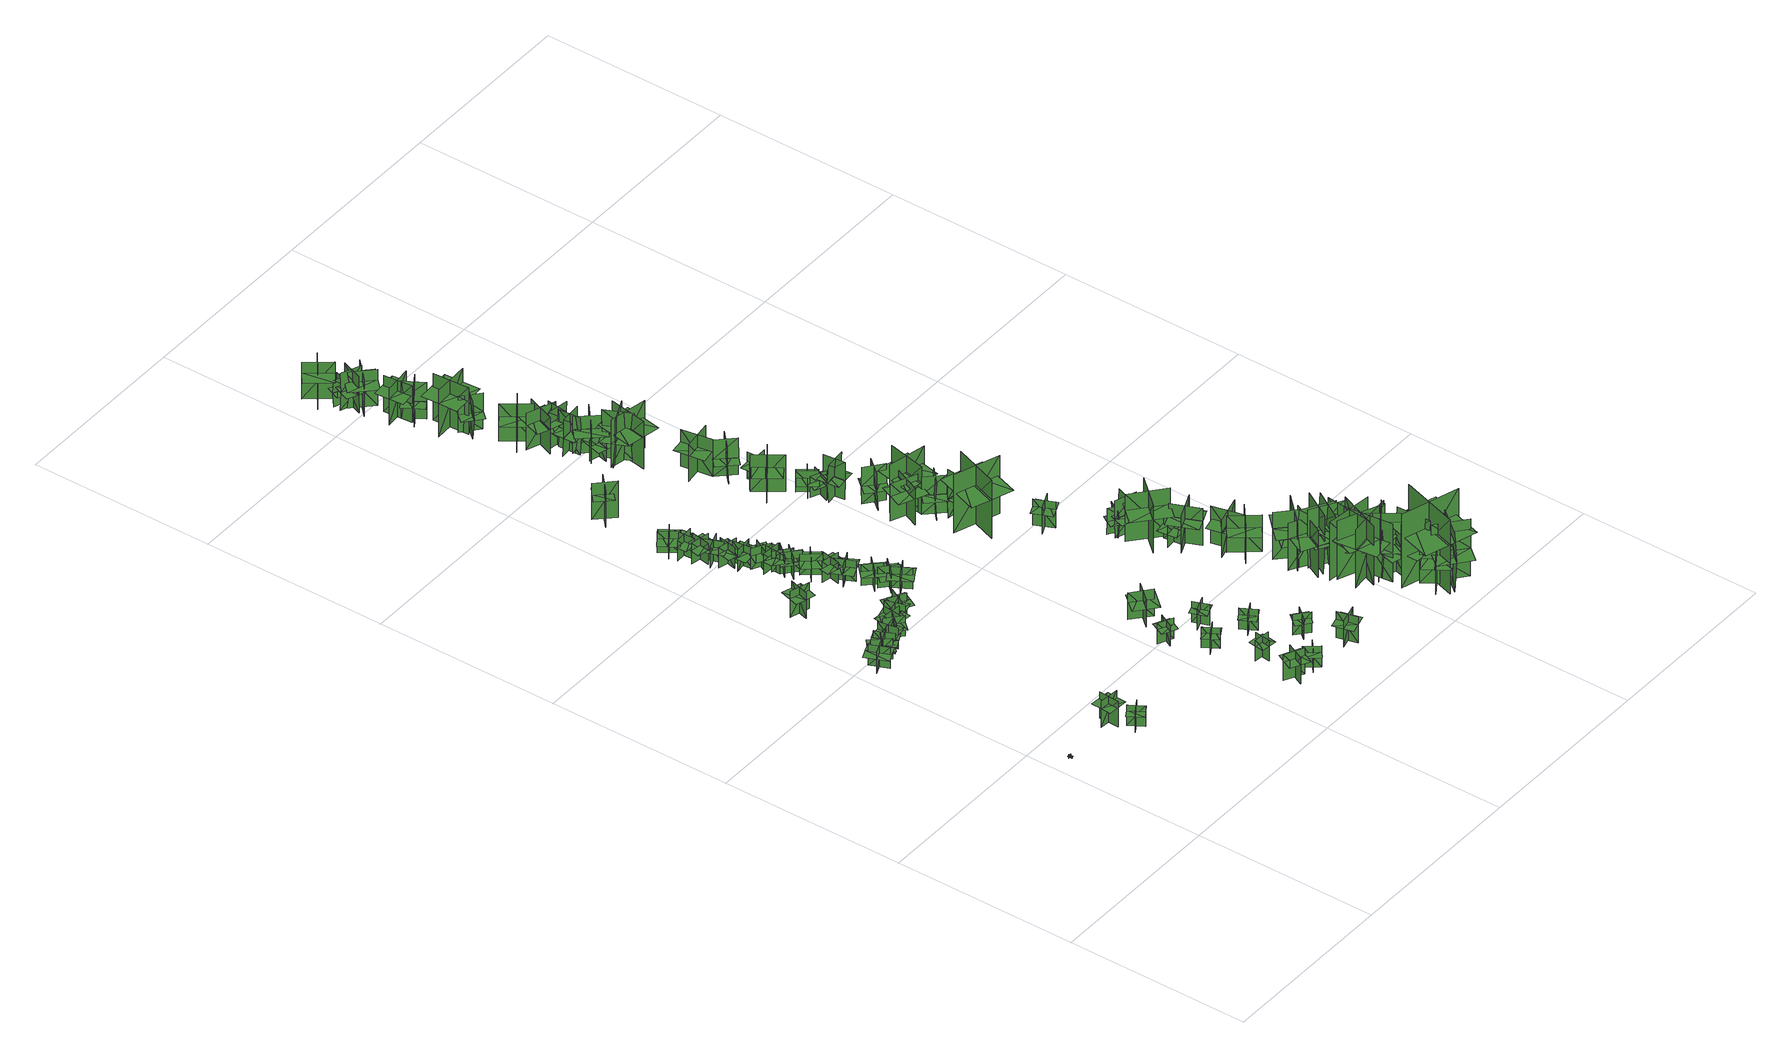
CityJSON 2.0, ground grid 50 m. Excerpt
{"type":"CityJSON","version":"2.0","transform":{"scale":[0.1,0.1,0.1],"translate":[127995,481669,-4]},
"CityObjects":{
"tree1":{"type":"SolitaryVegetationObject","geometry":[{"type":"MultiSurface","lod":"1","boundaries":[[[0,1,2]],[[0,2,3]],[[4,5,6]],[[4,6,7]],[[8,9,10]],[[8,10,11]],[[8,11,12]],[[8,12,13]]]}]},
"tree2":{"type":"SolitaryVegetationObject","geometry":[{"type":"MultiSurface","lod":"1","boundaries":[[[14,15,16]],[[14,16,17]],[[18,19,20]],[[18,20,21]],[[22,23,24]],[[22,24,25]],[[22,25,26]],[[22,26,27]]]}]},
"tree3":{"type":"SolitaryVegetationObject","geometry":[{"type":"MultiSurface","lod":"1","boundaries":[[[28,29,30]],[[28,30,31]],[[32,33,34]],[[32,34,35]],[[36,37,38]],[[36,38,39]],[[36,39,40]],[[36,40,41]]]}]},
"tree4":{"type":"SolitaryVegetationObject","geometry":[{"type":"MultiSurface","lod":"1","boundaries":[[[42,43,44]],[[42,44,45]],[[46,47,48]],[[46,48,49]],[[50,51,52]],[[50,52,53]],[[50,53,54]],[[50,54,55]]]}]},
"tree5":{"type":"SolitaryVegetationObject","geometry":[{"type":"MultiSurface","lod":"1","boundaries":[[[56,57,58]],[[56,58,59]],[[60,61,62]],[[60,62,63]],[[64,65,66]],[[64,66,67]],[[64,67,68]],[[64,68,69]]]}]},
"tree6":{"type":"SolitaryVegetationObject","geometry":[{"type":"MultiSurface","lod":"1","boundaries":[[[70,71,72]],[[70,72,73]],[[74,75,76]],[[74,76,77]],[[78,79,80]],[[78,80,81]],[[78,81,82]],[[78,82,83]]]}]},
"tree7":{"type":"SolitaryVegetationObject","geometry":[{"type":"MultiSurface","lod":"1","boundaries":[[[84,85,86]],[[84,86,87]],[[88,89,90]],[[88,90,91]],[[92,93,94]],[[92,94,95]],[[92,95,96]],[[92,96,97]]]}]},
"tree8":{"type":"SolitaryVegetationObject","geometry":[{"type":"MultiSurface","lod":"1","boundaries":[[[98,99,100]],[[98,100,101]],[[102,103,104]],[[102,104,105]],[[106,107,108]],[[106,108,109]],[[106,109,110]],[[106,110,111]]]}]},
"tree9":{"type":"SolitaryVegetationObject","geometry":[{"type":"MultiSurface","lod":"1","boundaries":[[[112,113,114]],[[112,114,115]],[[116,117,118]],[[116,118,119]],[[120,121,122]],[[120,122,123]],[[120,123,124]],[[120,124,125]]]}]},
"tree10":{"type":"SolitaryVegetationObject","geometry":[{"type":"MultiSurface","lod":"1","boundaries":[[[126,127,128]],[[126,128,129]],[[130,131,132]],[[130,132,133]],[[134,135,136]],[[134,136,137]],[[134,137,138]],[[134,138,139]]]}]},
"tree11":{"type":"SolitaryVegetationObject","geometry":[{"type":"MultiSurface","lod":"1","boundaries":[[[140,141,142]],[[140,142,143]],[[144,145,146]],[[144,146,147]],[[148,149,150]],[[148,150,151]],[[148,151,152]],[[148,152,153]]]}]},
"tree12":{"type":"SolitaryVegetationObject","geometry":[{"type":"MultiSurface","lod":"1","boundaries":[[[154,155,156]],[[154,156,157]],[[158,159,160]],[[158,160,161]],[[162,163,164]],[[162,164,165]],[[162,165,166]],[[162,166,167]]]}]},
"tree13":{"type":"SolitaryVegetationObject","geometry":[{"type":"MultiSurface","lod":"1","boundaries":[[[168,169,170]],[[168,170,171]],[[172,173,174]],[[172,174,175]],[[176,177,178]],[[176,178,179]],[[176,179,180]],[[176,180,181]]]}]},
"tree14":{"type":"SolitaryVegetationObject","geometry":[{"type":"MultiSurface","lod":"1","boundaries":[[[182,183,184]],[[182,184,185]],[[186,187,188]],[[186,188,189]],[[190,191,192]],[[190,192,193]],[[190,193,194]],[[190,194,195]]]}]},
"tree15":{"type":"SolitaryVegetationObject","geometry":[{"type":"MultiSurface","lod":"1","boundaries":[[[196,197,198]],[[196,198,199]],[[200,201,202]],[[200,202,203]],[[204,205,206]],[[204,206,207]],[[204,207,208]],[[204,208,209]]]}]},
"tree16":{"type":"SolitaryVegetationObject","geometry":[{"type":"MultiSurface","lod":"1","boundaries":[[[210,211,212]],[[210,212,213]],[[214,215,216]],[[214,216,217]],[[218,219,220]],[[218,220,221]],[[218,221,222]],[[218,222,223]]]}]},
"tree17":{"type":"SolitaryVegetationObject","geometry":[{"type":"MultiSurface","lod":"1","boundaries":[[[224,225,226]],[[224,226,227]],[[228,229,230]],[[228,230,231]],[[232,233,234]],[[232,234,235]],[[232,235,236]],[[232,236,237]]]}]},
"tree18":{"type":"SolitaryVegetationObject","geometry":[{"type":"MultiSurface","lod":"1","boundaries":[[[238,239,240]],[[238,240,241]],[[242,243,244]],[[242,244,245]],[[246,247,248]],[[246,248,249]],[[246,249,250]],[[246,250,251]]]}]},
"tree19":{"type":"SolitaryVegetationObject","geometry":[{"type":"MultiSurface","lod":"1","boundaries":[[[252,253,254]],[[252,254,255]],[[256,257,258]],[[256,258,259]],[[260,261,262]],[[260,262,263]],[[260,263,264]],[[260,264,265]]]}]},
"tree20":{"type":"SolitaryVegetationObject","geometry":[{"type":"MultiSurface","lod":"1","boundaries":[[[266,267,268]],[[266,268,269]],[[270,271,272]],[[270,272,273]],[[274,275,276]],[[274,276,277]],[[274,277,278]],[[274,278,279]]]}]},
"tree21":{"type":"SolitaryVegetationObject","geometry":[{"type":"MultiSurface","lod":"1","boundaries":[[[280,281,282]],[[280,282,283]],[[284,285,286]],[[284,286,287]],[[288,289,290]],[[288,290,291]],[[288,291,292]],[[288,292,293]]]}]},
"tree22":{"type":"SolitaryVegetationObject","geometry":[{"type":"MultiSurface","lod":"1","boundaries":[[[294,295,296]],[[294,296,297]],[[298,299,268]],[[298,268,269]],[[300,301,302]],[[300,302,303]],[[300,303,304]],[[300,304,305]]]}]},
"tree23":{"type":"SolitaryVegetationObject","geometry":[{"type":"MultiSurface","lod":"1","boundaries":[[[306,307,308]],[[306,308,309]],[[310,311,312]],[[310,312,313]],[[314,315,316]],[[314,316,317]],[[314,317,318]],[[314,318,319]]]}]},
"tree24":{"type":"SolitaryVegetationObject","geometry":[{"type":"MultiSurface","lod":"1","boundaries":[[[320,321,322]],[[320,322,323]],[[324,325,326]],[[324,326,327]],[[328,329,330]],[[328,330,331]],[[328,331,332]],[[328,332,333]]]}]},
"tree25":{"type":"SolitaryVegetationObject","geometry":[{"type":"MultiSurface","lod":"1","boundaries":[[[334,335,336]],[[334,336,337]],[[338,339,340]],[[338,340,341]],[[342,343,344]],[[342,344,345]],[[342,345,346]],[[342,346,347]]]}]},
"tree26":{"type":"SolitaryVegetationObject","geometry":[{"type":"MultiSurface","lod":"1","boundaries":[[[348,349,350]],[[348,350,351]],[[352,353,354]],[[352,354,355]],[[356,357,358]],[[356,358,359]],[[356,359,360]],[[356,360,361]]]}]},
"tree27":{"type":"SolitaryVegetationObject","geometry":[{"type":"MultiSurface","lod":"1","boundaries":[[[362,363,364]],[[362,364,365]],[[366,367,368]],[[366,368,369]],[[370,371,372]],[[370,372,373]],[[370,373,374]],[[370,374,375]]]}]},
"tree28":{"type":"SolitaryVegetationObject","geometry":[{"type":"MultiSurface","lod":"1","boundaries":[[[376,377,378]],[[376,378,379]],[[380,381,382]],[[380,382,383]],[[384,385,386]],[[384,386,387]],[[384,387,388]],[[384,388,389]]]}]},
"tree29":{"type":"SolitaryVegetationObject","geometry":[{"type":"MultiSurface","lod":"1","boundaries":[[[390,391,392]],[[390,392,393]],[[394,395,396]],[[394,396,397]],[[398,399,400]],[[398,400,401]],[[398,401,402]],[[398,402,403]]]}]},
"tree30":{"type":"SolitaryVegetationObject","geometry":[{"type":"MultiSurface","lod":"1","boundaries":[[[404,405,406]],[[404,406,407]],[[408,409,410]],[[408,410,411]],[[412,413,414]],[[412,414,415]],[[412,415,416]],[[412,416,417]]]}]},
"tree31":{"type":"SolitaryVegetationObject","geometry":[{"type":"MultiSurface","lod":"1","boundaries":[[[418,419,420]],[[418,420,421]],[[422,423,424]],[[422,424,425]],[[426,427,428]],[[426,428,429]],[[426,429,430]],[[426,430,431]]]}]},
"tree32":{"type":"SolitaryVegetationObject","geometry":[{"type":"MultiSurface","lod":"1","boundaries":[[[432,433,434]],[[432,434,435]],[[436,437,438]],[[436,438,439]],[[440,441,442]],[[440,442,443]],[[440,443,444]],[[440,444,445]]]}]},
"tree33":{"type":"SolitaryVegetationObject","geometry":[{"type":"MultiSurface","lod":"1","boundaries":[[[446,447,448]],[[446,448,449]],[[450,451,452]],[[450,452,453]],[[454,455,456]],[[454,456,457]],[[454,457,458]],[[454,458,459]]]}]},
"tree34":{"type":"SolitaryVegetationObject","geometry":[{"type":"MultiSurface","lod":"1","boundaries":[[[460,461,462]],[[460,462,463]],[[464,465,466]],[[464,466,467]],[[468,469,470]],[[468,470,471]],[[468,471,472]],[[468,472,473]]]}]},
"tree35":{"type":"SolitaryVegetationObject","geometry":[{"type":"MultiSurface","lod":"1","boundaries":[[[474,475,476]],[[474,476,477]],[[478,479,480]],[[478,480,481]],[[482,483,484]],[[482,484,485]],[[482,485,486]],[[482,486,487]]]}]},
"tree36":{"type":"SolitaryVegetationObject","geometry":[{"type":"MultiSurface","lod":"1","boundaries":[[[488,489,490]],[[488,490,491]],[[492,493,494]],[[492,494,495]],[[496,497,498]],[[496,498,499]],[[496,499,500]],[[496,500,501]]]}]},
"tree37":{"type":"SolitaryVegetationObject","geometry":[{"type":"MultiSurface","lod":"1","boundaries":[[[502,503,504]],[[502,504,505]],[[506,507,508]],[[506,508,509]],[[510,511,512]],[[510,512,513]],[[510,513,514]],[[510,514,515]]]}]},
"tree38":{"type":"SolitaryVegetationObject","geometry":[{"type":"MultiSurface","lod":"1","boundaries":[[[516,517,518]],[[516,518,519]],[[520,521,522]],[[520,522,523]],[[524,525,526]],[[524,526,527]],[[524,527,528]],[[524,528,529]]]}]},
"tree39":{"type":"SolitaryVegetationObject","geometry":[{"type":"MultiSurface","lod":"1","boundaries":[[[530,531,532]],[[530,532,533]],[[534,535,536]],[[534,536,537]],[[538,539,540]],[[538,540,541]],[[538,541,542]],[[538,542,543]]]}]},
"tree40":{"type":"SolitaryVegetationObject","geometry":[{"type":"MultiSurface","lod":"1","boundaries":[[[544,545,546]],[[544,546,547]],[[548,549,550]],[[548,550,551]],[[552,553,549]],[[552,549,548]],[[554,555,545]],[[554,545,544]],[[544,545,556]],[[544,556,557]],[[544,558,559]],[[544,559,545]]]}]},
"tree41":{"type":"SolitaryVegetationObject","geometry":[{"type":"MultiSurface","lod":"1","boundaries":[[[560,561,562]],[[560,562,563]],[[564,565,566]],[[564,566,567]],[[568,569,570]],[[568,570,571]],[[568,571,572]],[[568,572,573]]]}]},
"tree42":{"type":"SolitaryVegetationObject","geometry":[{"type":"MultiSurface","lod":"1","boundaries":[[[574,575,576]],[[574,576,577]],[[578,579,580]],[[578,580,581]],[[582,583,579]],[[582,579,578]],[[584,585,575]],[[584,575,574]],[[574,575,586]],[[574,586,587]],[[574,588,589]],[[574,589,575]]]}]},
"tree43":{"type":"SolitaryVegetationObject","geometry":[{"type":"MultiSurface","lod":"1","boundaries":[[[590,591,592]],[[590,592,593]],[[594,595,596]],[[594,596,597]],[[598,599,600]],[[598,600,601]],[[598,601,602]],[[598,602,603]]]}]},
"tree44":{"type":"SolitaryVegetationObject","geometry":[{"type":"MultiSurface","lod":"1","boundaries":[[[604,605,606]],[[604,606,607]],[[608,609,610]],[[608,610,611]],[[612,613,609]],[[612,609,608]],[[614,615,605]],[[614,605,604]],[[604,605,616]],[[604,616,617]],[[604,618,619]],[[604,619,605]]]}]},
"tree45":{"type":"SolitaryVegetationObject","geometry":[{"type":"MultiSurface","lod":"1","boundaries":[[[620,621,622]],[[620,622,623]],[[624,625,626]],[[624,626,627]],[[628,629,625]],[[628,625,624]],[[630,631,621]],[[630,621,620]],[[620,621,632]],[[620,632,633]],[[620,634,635]],[[620,635,621]]]}]},
"tree46":{"type":"SolitaryVegetationObject","geometry":[{"type":"MultiSurface","lod":"1","boundaries":[[[636,637,638]],[[636,638,639]],[[640,641,642]],[[640,642,643]],[[644,645,646]],[[644,646,647]],[[644,647,648]],[[644,648,649]]]}]},
"tree47":{"type":"SolitaryVegetationObject","geometry":[{"type":"MultiSurface","lod":"1","boundaries":[[[650,651,652]],[[650,652,653]],[[654,655,656]],[[654,656,657]],[[658,659,660]],[[658,660,661]],[[658,659,662]],[[658,662,663]]]}]},
"tree48":{"type":"SolitaryVegetationObject","geometry":[{"type":"MultiSurface","lod":"1","boundaries":[[[664,665,666]],[[664,666,667]],[[668,669,670]],[[668,670,671]],[[672,673,674]],[[672,674,675]],[[672,675,676]],[[672,676,677]]]}]},
"tree49":{"type":"SolitaryVegetationObject","geometry":[{"type":"MultiSurface","lod":"1","boundaries":[[[678,679,680]],[[678,680,681]],[[682,683,684]],[[682,684,685]],[[686,687,688]],[[686,688,689]],[[686,687,690]],[[686,690,691]]]}]},
"tree50":{"type":"SolitaryVegetationObject","geometry":[{"type":"MultiSurface","lod":"1","boundaries":[[[692,693,694]],[[692,694,695]],[[696,697,698]],[[696,698,699]],[[700,701,702]],[[700,702,703]],[[700,703,704]],[[700,704,705]]]}]},
"tree51":{"type":"SolitaryVegetationObject","geometry":[{"type":"MultiSurface","lod":"1","boundaries":[[[706,707,708]],[[706,708,709]],[[710,711,712]],[[710,712,713]],[[714,715,711]],[[714,711,710]],[[716,717,707]],[[716,707,706]],[[706,707,718]],[[706,718,719]],[[706,720,721]],[[706,721,707]]]}]},
"tree52":{"type":"SolitaryVegetationObject","geometry":[{"type":"MultiSurface","lod":"1","boundaries":[[[722,723,724]],[[722,724,725]],[[726,727,728]],[[726,728,729]],[[730,731,732]],[[730,732,733]],[[730,731,734]],[[730,734,735]]]}]},
"tree53":{"type":"SolitaryVegetationObject","geometry":[{"type":"MultiSurface","lod":"1","boundaries":[[[736,737,738]],[[736,738,739]],[[740,741,742]],[[740,742,743]],[[744,745,746]],[[744,746,747]],[[744,745,748]],[[744,748,749]]]}]},
"tree54":{"type":"SolitaryVegetationObject","geometry":[{"type":"MultiSurface","lod":"1","boundaries":[[[750,751,752]],[[750,752,753]],[[754,755,756]],[[754,756,757]],[[758,759,755]],[[758,755,754]],[[760,761,751]],[[760,751,750]],[[750,751,762]],[[750,762,763]],[[750,764,765]],[[750,765,751]]]}]},
"tree55":{"type":"SolitaryVegetationObject","geometry":[{"type":"MultiSurface","lod":"1","boundaries":[[[766,767,768]],[[766,768,769]],[[770,771,772]],[[770,772,773]],[[774,775,771]],[[774,771,770]],[[776,777,767]],[[776,767,766]],[[766,767,778]],[[766,778,779]],[[766,780,781]],[[766,781,767]]]}]},
"tree56":{"type":"SolitaryVegetationObject","geometry":[{"type":"MultiSurface","lod":"1","boundaries":[[[782,783,784]],[[782,784,785]],[[786,787,788]],[[786,788,789]],[[790,791,792]],[[790,792,793]],[[790,791,794]],[[790,794,795]]]}]},
"tree57":{"type":"SolitaryVegetationObject","geometry":[{"type":"MultiSurface","lod":"1","boundaries":[[[796,797,798]],[[796,798,799]],[[800,801,802]],[[800,802,803]],[[804,805,806]],[[804,806,807]],[[804,805,808]],[[804,808,809]]]}]},
"tree58":{"type":"SolitaryVegetationObject","geometry":[{"type":"MultiSurface","lod":"1","boundaries":[[[810,811,812]],[[810,812,813]],[[814,815,816]],[[814,816,817]],[[818,819,815]],[[818,815,814]],[[820,821,811]],[[820,811,810]],[[810,811,822]],[[810,822,823]],[[810,824,825]],[[810,825,811]]]}]},
"tree59":{"type":"SolitaryVegetationObject","geometry":[{"type":"MultiSurface","lod":"1","boundaries":[[[826,827,828]],[[826,828,829]],[[830,831,832]],[[830,832,833]],[[834,835,836]],[[834,836,837]],[[834,835,838]],[[834,838,839]]]}]},
"tree60":{"type":"SolitaryVegetationObject","geometry":[{"type":"MultiSurface","lod":"1","boundaries":[[[840,841,842]],[[840,842,843]],[[844,845,846]],[[844,846,847]],[[848,849,850]],[[848,850,851]],[[848,849,852]],[[848,852,853]]]}]},
"tree61":{"type":"SolitaryVegetationObject","geometry":[{"type":"MultiSurface","lod":"1","boundaries":[[[854,855,856]],[[854,856,857]],[[858,859,860]],[[858,860,861]],[[862,863,864]],[[862,864,865]],[[862,865,866]],[[862,866,867]]]}]},
"tree62":{"type":"SolitaryVegetationObject","geometry":[{"type":"MultiSurface","lod":"1","boundaries":[[[868,869,870]],[[868,870,871]],[[872,873,874]],[[872,874,875]],[[876,877,878]],[[876,878,879]],[[876,879,880]],[[876,880,881]]]}]},
"tree63":{"type":"SolitaryVegetationObject","geometry":[{"type":"MultiSurface","lod":"1","boundaries":[[[882,883,884]],[[882,884,885]],[[886,887,888]],[[886,888,889]],[[890,891,887]],[[890,887,886]],[[892,893,883]],[[892,883,882]],[[882,883,894]],[[882,894,895]],[[882,896,897]],[[882,897,883]]]}]},
"tree64":{"type":"SolitaryVegetationObject","geometry":[{"type":"MultiSurface","lod":"1","boundaries":[[[898,899,900]],[[898,900,901]],[[902,903,904]],[[902,904,905]],[[906,907,903]],[[906,903,902]],[[908,909,899]],[[908,899,898]],[[898,899,910]],[[898,910,911]],[[898,912,913]],[[898,913,899]]]}]},
"tree65":{"type":"SolitaryVegetationObject","geometry":[{"type":"MultiSurface","lod":"1","boundaries":[[[914,915,916]],[[914,916,917]],[[918,919,920]],[[918,920,921]],[[922,923,924]],[[922,924,925]],[[922,923,926]],[[922,926,927]]]}]},
"tree66":{"type":"SolitaryVegetationObject","geometry":[{"type":"MultiSurface","lod":"1","boundaries":[[[928,929,930]],[[928,930,931]],[[932,933,934]],[[932,934,935]],[[936,937,933]],[[936,933,932]],[[938,939,929]],[[938,929,928]],[[928,929,940]],[[928,940,941]],[[928,942,943]],[[928,943,929]]]}]},
"tree67":{"type":"SolitaryVegetationObject","geometry":[{"type":"MultiSurface","lod":"1","boundaries":[[[944,945,946]],[[944,946,947]],[[948,949,950]],[[948,950,951]],[[952,953,954]],[[952,954,955]],[[952,953,956]],[[952,956,957]]]}]},
"tree68":{"type":"SolitaryVegetationObject","geometry":[{"type":"MultiSurface","lod":"1","boundaries":[[[958,959,960]],[[958,960,961]],[[962,963,964]],[[962,964,965]],[[966,967,963]],[[966,963,962]],[[968,969,959]],[[968,959,958]],[[958,959,970]],[[958,970,971]],[[958,972,973]],[[958,973,959]]]}]},
"tree69":{"type":"SolitaryVegetationObject","geometry":[{"type":"MultiSurface","lod":"1","boundaries":[[[974,975,976]],[[974,976,977]],[[978,979,980]],[[978,980,981]],[[982,983,984]],[[982,984,985]],[[982,985,986]],[[982,986,987]]]}]},
"tree70":{"type":"SolitaryVegetationObject","geometry":[{"type":"MultiSurface","lod":"1","boundaries":[[[988,989,990]],[[988,990,991]],[[992,993,994]],[[992,994,995]],[[996,997,993]],[[996,993,992]],[[998,999,989]],[[998,989,988]],[[988,989,1000]],[[988,1000,1001]],[[988,1002,1003]],[[988,1003,989]]]}]},
"tree71":{"type":"SolitaryVegetationObject","geometry":[{"type":"MultiSurface","lod":"1","boundaries":[[[1004,1005,1006]],[[1004,1006,1007]],[[1008,1009,1010]],[[1008,1010,1011]],[[1012,1013,1014]],[[1012,1014,1015]],[[1012,1013,1016]],[[1012,1016,1017]]]}]},
"tree72":{"type":"SolitaryVegetationObject","geometry":[{"type":"MultiSurface","lod":"1","boundaries":[[[1018,1019,1020]],[[1018,1020,1021]],[[1022,1023,1024]],[[1022,1024,1025]],[[1026,1027,1023]],[[1026,1023,1022]],[[1028,1029,1019]],[[1028,1019,1018]],[[1018,1019,1030]],[[1018,1030,1031]],[[1018,1032,1033]],[[1018,1033,1019]]]}]},
"tree73":{"type":"SolitaryVegetationObject","geometry":[{"type":"MultiSurface","lod":"1","boundaries":[[[1034,1035,1036]],[[1034,1036,1037]],[[1038,1039,1040]],[[1038,1040,1041]],[[1042,1043,1044]],[[1042,1044,1045]],[[1042,1045,1046]],[[1042,1046,1047]]]}]},
"tree74":{"type":"SolitaryVegetationObject","geometry":[{"type":"MultiSurface","lod":"1","boundaries":[[[1048,1049,1050]],[[1048,1050,1051]],[[1052,1053,1054]],[[1052,1054,1055]],[[1056,1057,1058]],[[1056,1058,1059]],[[1056,1057,1060]],[[1056,1060,1061]]]}]},
"tree75":{"type":"SolitaryVegetationObject","geometry":[{"type":"MultiSurface","lod":"1","boundaries":[[[1062,1063,1064]],[[1062,1064,1065]],[[1066,1067,1068]],[[1066,1068,1069]],[[1070,1071,1072]],[[1070,1072,1073]],[[1070,1071,1074]],[[1070,1074,1075]]]}]},
"tree76":{"type":"SolitaryVegetationObject","geometry":[{"type":"MultiSurface","lod":"1","boundaries":[[[1076,1077,1078]],[[1076,1078,1079]],[[1080,1081,1082]],[[1080,1082,1083]],[[1084,1085,1086]],[[1084,1086,1087]],[[1084,1085,1088]],[[1084,1088,1089]]]}]},
"tree77":{"type":"SolitaryVegetationObject","geometry":[{"type":"MultiSurface","lod":"1","boundaries":[[[1090,1091,1092]],[[1090,1092,1093]],[[1094,1095,1096]],[[1094,1096,1097]],[[1098,1099,1100]],[[1098,1100,1101]],[[1098,1099,1102]],[[1098,1102,1103]]]}]},
"tree78":{"type":"SolitaryVegetationObject","geometry":[{"type":"MultiSurface","lod":"1","boundaries":[[[1104,1105,1106]],[[1104,1106,1107]],[[1108,1109,1110]],[[1108,1110,1111]],[[1112,1113,1109]],[[1112,1109,1108]],[[1114,1115,1105]],[[1114,1105,1104]],[[1104,1105,1116]],[[1104,1116,1117]],[[1104,1118,1119]],[[1104,1119,1105]]]}]},
"tree79":{"type":"SolitaryVegetationObject","geometry":[{"type":"MultiSurface","lod":"1","boundaries":[[[1120,1121,1122]],[[1120,1122,1123]],[[1124,1125,1126]],[[1124,1126,1127]],[[1128,1129,1130]],[[1128,1130,1131]],[[1128,1129,1132]],[[1128,1132,1133]]]}]},
"tree80":{"type":"SolitaryVegetationObject","geometry":[{"type":"MultiSurface","lod":"1","boundaries":[[[1134,1135,1136]],[[1134,1136,1137]],[[1138,1139,1140]],[[1138,1140,1141]],[[1142,1143,1144]],[[1142,1144,1145]],[[1142,1143,1146]],[[1142,1146,1147]]]}]},
"tree81":{"type":"SolitaryVegetationObject","geometry":[{"type":"MultiSurface","lod":"1","boundaries":[[[1148,1149,1150]],[[1148,1150,1151]],[[1152,1153,1154]],[[1152,1154,1155]],[[1156,1157,1153]],[[1156,1153,1152]],[[1158,1159,1149]],[[1158,1149,1148]],[[1148,1149,1160]],[[1148,1160,1161]],[[1148,1162,1163]],[[1148,1163,1149]]]}]},
"tree82":{"type":"SolitaryVegetationObject","geometry":[{"type":"MultiSurface","lod":"1","boundaries":[[[1164,1165,1166]],[[1164,1166,1167]],[[1168,1169,1170]],[[1168,1170,1171]],[[1172,1173,1174]],[[1172,1174,1175]],[[1172,1173,1176]],[[1172,1176,1177]]]}]},
"tree83":{"type":"SolitaryVegetationObject","geometry":[{"type":"MultiSurface","lod":"1","boundaries":[[[1178,1179,1180]],[[1178,1180,1181]],[[1182,1183,1184]],[[1182,1184,1185]],[[1186,1187,1183]],[[1186,1183,1182]],[[1188,1189,1179]],[[1188,1179,1178]],[[1178,1179,1190]],[[1178,1190,1191]],[[1178,1192,1193]],[[1178,1193,1179]]]}]},
"tree84":{"type":"SolitaryVegetationObject","geometry":[{"type":"MultiSurface","lod":"1","boundaries":[[[1194,1195,1196]],[[1194,1196,1197]],[[1198,1199,1200]],[[1198,1200,1201]],[[1202,1203,1204]],[[1202,1204,1205]],[[1202,1203,1206]],[[1202,1206,1207]]]}]},
"tree85":{"type":"SolitaryVegetationObject","geometry":[{"type":"MultiSurface","lod":"1","boundaries":[[[1208,1209,1210]],[[1208,1210,1211]],[[1212,1213,1214]],[[1212,1214,1215]],[[1216,1217,1218]],[[1216,1218,1219]],[[1216,1217,1220]],[[1216,1220,1221]]]}]},
"tree86":{"type":"SolitaryVegetationObject","geometry":[{"type":"MultiSurface","lod":"1","boundaries":[[[1222,1223,1224]],[[1222,1224,1225]],[[1226,1227,1228]],[[1226,1228,1229]],[[1230,1231,1227]],[[1230,1227,1226]],[[1232,1233,1223]],[[1232,1223,1222]],[[1222,1223,1234]],[[1222,1234,1235]],[[1222,1236,1237]],[[1222,1237,1223]]]}]},
"tree87":{"type":"SolitaryVegetationObject","geometry":[{"type":"MultiSurface","lod":"1","boundaries":[[[1238,1239,1240]],[[1238,1240,1241]],[[1242,1243,1244]],[[1242,1244,1245]],[[1246,1247,1248]],[[1246,1248,1249]],[[1246,1247,1250]],[[1246,1250,1251]]]}]},
"tree88":{"type":"SolitaryVegetationObject","geometry":[{"type":"MultiSurface","lod":"1","boundaries":[[[1252,1253,1254]],[[1252,1254,1255]],[[1256,1257,1258]],[[1256,1258,1259]],[[1260,1261,1257]],[[1260,1257,1256]],[[1262,1263,1253]],[[1262,1253,1252]],[[1252,1253,1264]],[[1252,1264,1265]],[[1252,1266,1267]],[[1252,1267,1253]]]}]},
"tree89":{"type":"SolitaryVegetationObject","geometry":[{"type":"MultiSurface","lod":"1","boundaries":[[[1268,1269,1270]],[[1268,1270,1271]],[[1272,1273,1274]],[[1272,1274,1275]],[[1276,1277,1273]],[[1276,1273,1272]],[[1278,1279,1269]],[[1278,1269,1268]],[[1268,1269,1280]],[[1268,1280,1281]],[[1268,1282,1283]],[[1268,1283,1269]]]}]},
"tree90":{"type":"SolitaryVegetationObject","geometry":[{"type":"MultiSurface","lod":"1","boundaries":[[[1284,1285,1286]],[[1284,1286,1287]],[[1288,1289,1290]],[[1288,1290,1291]],[[1292,1293,1289]],[[1292,1289,1288]],[[1294,1295,1285]],[[1294,1285,1284]],[[1284,1285,1296]],[[1284,1296,1297]],[[1284,1298,1299]],[[1284,1299,1285]]]}]},
"tree91":{"type":"SolitaryVegetationObject","geometry":[{"type":"MultiSurface","lod":"1","boundaries":[[[1300,1301,1302]],[[1300,1302,1303]],[[1304,1305,1306]],[[1304,1306,1307]],[[1308,1309,1305]],[[1308,1305,1304]],[[1310,1311,1301]],[[1310,1301,1300]],[[1300,1301,1312]],[[1300,1312,1313]],[[1300,1314,1315]],[[1300,1315,1301]]]}]},
"tree92":{"type":"SolitaryVegetationObject","geometry":[{"type":"MultiSurface","lod":"1","boundaries":[[[1316,1317,1318]],[[1316,1318,1319]],[[1320,1321,1322]],[[1320,1322,1323]],[[1324,1325,1326]],[[1324,1326,1327]],[[1324,1325,1328]],[[1324,1328,1329]]]}]}
},
"vertices":[
[52,408,10],[60,408,10],[60,418,10],[52,418,10],[56,408,14],[56,408,6],[56,418,6],[56,418,14],[56,415,14],[60,415,14],[60,415,6],[56,415,6],[52,415,6],[52,415,14],
[211,443,12],[208,388,12],[208,388,89],[211,443,89],[184,419,12],[239,415,12],[239,415,89],[184,419,89],[184,419,68],[182,391,68],[237,388,68],[239,415,68],[241,443,68],[185,447,68],
[253,368,13],[215,344,13],[215,344,74],[253,368,74],[224,375,13],[248,337,13],[248,337,74],[224,375,74],[224,375,57],[205,363,57],[229,325,57],[248,337,57],[266,349,57],[243,386,57],
[30,956,16],[30,956,78],[79,977,78],[79,977,16],[44,990,16],[44,990,78],[65,942,78],[65,942,16],[41,997,58],[17,986,58],[42,927,58],[66,938,58],[91,948,58],[66,1007,58],
[60,960,15],[60,960,77],[99,996,77],[99,996,15],[62,996,15],[62,996,77],[97,958,77],[97,958,15],[56,1002,56],[37,983,56],[81,937,56],[100,955,56],[120,973,56],[76,1020,56],
[127,999,15],[127,999,77],[79,975,77],[79,975,15],[115,965,15],[115,965,77],[92,1011,77],[92,1011,15],[119,958,57],[143,970,57],[114,1027,57],[90,1015,57],[66,1003,57],[95,945,57],
[133,970,17],[133,970,79],[124,1022,79],[124,1022,17],[103,991,17],[103,991,79],[154,1000,79],[154,1000,17],[96,990,58],[100,963,58],[163,974,58],[159,1001,58],[154,1027,58],[91,1016,58],
[142,1021,16],[142,1021,78],[182,986,78],[182,986,16],[178,1023,16],[178,1023,78],[144,984,78],[144,984,16],[184,1029,58],[164,1046,58],[121,998,58],[141,981,58],[161,963,58],[204,1011,58],
[79,1243,16],[132,1227,16],[132,1227,93],[79,1243,93],[97,1210,16],[112,1263,16],[112,1263,93],[97,1210,93],[97,1210,72],[123,1203,72],[138,1256,72],[112,1263,72],[85,1271,72],[70,1218,72],
[181,1047,16],[181,1047,78],[174,994,78],[174,994,16],[202,1018,16],[202,1018,78],[151,1024,78],[151,1024,16],[210,1017,58],[213,1043,58],[150,1051,58],[147,1025,58],[143,998,58],[207,990,58],
[213,1008,17],[213,1008,79],[198,1059,79],[198,1059,17],[181,1026,17],[181,1026,79],[231,1040,79],[231,1040,17],[174,1024,58],[181,998,58],[243,1016,58],[235,1041,58],[228,1067,58],[166,1050,58],
[241,1067,16],[241,1067,78],[216,1020,78],[216,1020,16],[251,1032,16],[251,1032,78],[205,1056,78],[205,1056,16],[258,1029,58],[270,1052,58],[214,1082,58],[201,1059,58],[189,1035,58],[245,1005,58],
[115,1589,22],[115,1589,84],[84,1632,84],[84,1632,22],[80,1595,22],[80,1595,84],[122,1625,84],[122,1625,22],[73,1591,64],[89,1569,64],[141,1606,64],[126,1628,64],[110,1650,64],[58,1613,64],
[112,1601,21],[112,1601,83],[115,1548,83],[115,1548,21],[139,1577,21],[139,1577,83],[87,1574,83],[87,1574,21],[147,1577,63],[145,1604,63],[81,1600,63],[83,1573,63],[84,1547,63],[148,1550,63],
[131,1564,19],[131,1564,81],[121,1511,81],[121,1511,19],[151,1534,19],[151,1534,81],[100,1543,81],[100,1543,19],[159,1533,61],[164,1559,61],[101,1570,61],[96,1544,61],[91,1518,61],[154,1506,61],
[163,1519,19],[163,1519,81],[113,1500,81],[113,1500,19],[148,1486,19],[148,1486,81],[129,1534,81],[129,1534,19],[151,1479,61],[176,1489,61],[152,1548,61],[128,1539,61],[103,1529,61],[126,1469,61],
[177,1472,19],[177,1472,81],[125,1483,81],[125,1483,19],[147,1453,19],[147,1453,81],[157,1503,81],[157,1503,19],[145,1445,61],[171,1439,61],[184,1502,61],[158,1508,61],[132,1513,61],[119,1451,61],
[169,1418,19],[169,1418,81],[163,1471,81],[163,1471,19],[141,1441,19],[141,1441,81],[192,1446,81],[192,1446,19],[133,1440,61],[136,1413,61],[200,1420,61],[197,1447,61],[194,1473,61],[130,1467,61],
[163,1419,21],[163,1419,83],[210,1393,83],[210,1393,21],[198,1428,21],[198,1428,83],[173,1383,83],[173,1383,21],[202,1435,62],[179,1448,62],[147,1393,62],[170,1379,62],[194,1366,62],[225,1422,62],
[195,1408,20],[195,1408,82],[192,1355,82],[192,1355,20],[219,1381,20],[219,1381,82],[167,1384,82],[167,1384,20],[227,1380,62],[228,1407,62],[164,1411,62],[163,1384,62],[161,1357,62],[225,1354,62],
[188,1339,20],[188,1339,82],[222,1379,82],[222,1379,20],[185,1375,20],[185,1375,82],[225,1341,82],[225,1341,20],[179,1380,61],[162,1359,61],[211,1318,61],[228,1338,61],[245,1359,61],[196,1400,61],
[229,1358,20],[229,1358,82],[194,1317,82],[194,1317,20],[231,1321,20],[231,1321,82],[237,1316,61],[254,1337,61],[206,1378,61],[188,1358,61],[171,1338,61],[219,1296,61],
[215,1316,20],[215,1316,82],[249,1275,82],[249,1275,20],[251,1312,20],[251,1312,82],[211,1279,82],[211,1279,20],[257,1317,62],[240,1338,62],[190,1297,62],[207,1277,62],[224,1256,62],[274,1296,62],
[255,1278,20],[255,1278,82],[244,1226,82],[244,1226,20],[274,1248,20],[274,1248,82],[224,1258,82],[224,1258,20],[282,1247,62],[287,1273,62],[224,1285,62],[219,1259,62],[214,1233,62],[277,1220,62],
[274,1196,20],[274,1196,82],[251,1244,82],[251,1244,20],[240,1209,20],[240,1209,82],[287,1231,82],[287,1231,20],[233,1206,61],[244,1181,61],[303,1208,61],[291,1233,61],[280,1257,61],[222,1230,61],
[308,1177,19],[308,1177,81],[270,1140,81],[270,1140,19],[307,1141,19],[307,1141,81],[271,1179,81],[271,1179,19],[312,1136,61],[332,1154,61],[287,1200,61],[268,1182,61],[249,1163,61],[293,1117,61],
[122,1818,33],[76,1775,33],[76,1775,141],[122,1818,141],[80,1819,33],[80,1819,141],[123,1774,141],[123,1774,33],[81,1818,106],[62,1800,106],[97,1763,106],[116,1781,106],[136,1799,106],[101,1836,106],
[324,1106,20],[324,1106,82],[285,1142,82],[285,1142,20],[288,1105,20],[288,1105,82],[324,1143,82],[324,1143,20],[283,1100,61],[302,1081,61],[346,1128,61],[327,1146,61],[307,1165,61],[263,1118,61],
[294,1083,20],[294,1083,82],[340,1110,82],[340,1110,20],[304,1118,20],[304,1118,82],[330,1074,82],[330,1074,20],[300,1125,62],[277,1111,62],[310,1056,62],[333,1070,62],[356,1083,62],[323,1138,62],
[623,155,16],[573,180,16],[573,180,93],[623,155,93],[611,190,16],[587,140,16],[587,140,93],[611,190,93],[611,190,72],[586,202,72],[562,153,72],[587,140,72],[612,128,72],[636,178,72],
[511,462,25],[531,502,25],[531,502,86],[511,462,86],[539,472,25],[499,491,25],[499,491,86],[539,472,86],[539,472,69],[549,492,69],[509,511,69],[499,491,69],[490,471,69],[529,452,69],
[576,365,22],[553,403,22],[553,403,83],[576,365,83],[583,394,22],[545,371,22],[545,371,83],[583,394,83],[583,394,66],[572,413,66],[534,390,66],[545,371,66],[556,352,66],[595,375,66],
[630,266,22],[586,272,22],[586,272,83],[630,266,83],[612,289,22],[606,246,22],[606,246,83],[612,289,83],[612,289,66],[590,292,66],[584,248,66],[606,246,66],[628,243,66],[634,286,66],
[636,140,19],[670,168,19],[670,168,81],[636,140,81],[665,137,19],[637,171,19],[637,171,81],[665,137,81],[665,137,63],[682,150,63],[654,185,63],[637,171,63],[620,157,63],[648,123,63],
[572,553,32],[524,595,32],[524,595,112],[572,553,112],[569,592,32],[569,592,112],[528,544,112],[528,544,32],[569,592,84],[543,614,84],[502,566,84],[528,544,84],[554,522,84],[595,570,84],
[631,458,32],[590,442,32],[590,442,94],[631,458,94],[605,470,32],[621,429,32],[621,429,94],[605,470,94],[605,470,76],[584,462,76],[600,421,76],[621,429,76],[641,437,76],[625,478,76],
[644,336,31],[683,358,31],[683,358,93],[644,336,93],[673,328,31],[651,367,31],[651,367,93],[673,328,93],[673,328,75],[692,339,75],[670,378,75],[651,367,75],[632,356,75],[653,317,75],
[708,253,31],[742,224,31],[742,224,92],[708,253,92],[710,223,31],[739,257,31],[739,257,92],[710,223,92],[710,223,75],[727,209,75],[756,243,75],[739,257,75],[722,271,75],[693,237,75],
[746,134,28],[800,148,28],[800,148,105],[746,134,105],[778,116,28],[764,169,28],[764,169,105],[778,116,105],[778,116,83],[805,123,83],[791,176,83],[764,169,83],[737,162,83],[751,108,83],
[69,2486,95],[91,2542,95],[62,2553,95],[40,2498,95],[52,2524,95],[107,2502,95],[108,2505,149],[53,2527,149],[53,2527,40],[108,2505,40],[71,2485,40],[93,2541,40],[91,2542,149],[69,2486,149],[97,2475,95],[119,2530,95],
[84,2617,41],[23,2570,41],[23,2570,148],[84,2617,148],[33,2624,41],[80,2562,41],[80,2562,148],[33,2624,148],[33,2624,118],[2,2600,118],[49,2539,118],[80,2562,118],[111,2586,118],[64,2647,118],
[83,2560,79],[66,2521,79],[86,2512,79],[103,2551,79],[94,2533,79],[55,2550,79],[54,2547,118],[93,2531,118],[93,2531,40],[54,2547,40],[81,2561,40],[64,2522,40],[66,2521,118],[83,2560,118],[63,2569,79],[46,2530,79],
[110,2443,39],[117,2366,39],[117,2366,147],[110,2443,147],[77,2403,39],[154,2411,39],[154,2411,147],[77,2403,147],[77,2403,117],[80,2365,117],[157,2372,117],[154,2411,117],[150,2449,117],[73,2442,117],
[103,2353,95],[153,2385,95],[137,2411,95],[86,2379,95],[111,2394,95],[143,2343,95],[146,2345,150],[114,2395,150],[114,2395,41],[146,2345,41],[104,2351,41],[154,2383,41],[153,2385,150],[103,2353,150],[119,2328,95],[169,2359,95],
[193,2217,94],[148,2256,94],[128,2232,95],[173,2194,95],[152,2213,94],[191,2258,94],[188,2260,149],[150,2215,149],[150,2215,40],[188,2260,40],[195,2219,40],[150,2257,40],[148,2256,149],[193,2217,149],[213,2240,95],[168,2278,95],
[69,2469,39],[124,2523,39],[124,2523,146],[69,2469,146],[120,2468,39],[66,2523,39],[66,2523,146],[120,2468,146],[120,2468,116],[148,2496,116],[93,2551,116],[66,2523,116],[38,2496,116],[93,2441,116],
[231,2097,38],[182,2164,38],[182,2164,148],[231,2097,148],[239,2152,38],[173,2104,38],[173,2104,148],[239,2152,148],[233,2099,111],[185,2165,111],[151,2141,111],[200,2074,111],[211,2185,111],[260,2118,111],
[154,2333,39],[159,2233,39],[159,2233,177],[154,2333,177],[110,2284,39],[209,2288,39],[209,2288,177],[110,2284,177],[110,2284,138],[112,2234,138],[211,2239,138],[209,2288,138],[207,2338,138],[107,2333,138],
[243,2115,39],[214,2038,39],[214,2038,148],[243,2115,148],[192,2092,39],[269,2063,39],[269,2063,148],[192,2092,148],[240,2116,112],[211,2039,112],[250,2025,112],[279,2102,112],[180,2051,112],[209,2128,112],
[298,1933,41],[298,1933,103],[246,1947,103],[246,1947,41],[266,1915,41],[266,1915,103],[280,1965,103],[280,1965,41],[264,1908,83],[290,1901,83],[307,1963,83],[281,1970,83],[255,1977,83],[238,1915,83],
[282,2011,94],[223,2006,94],[225,1975,95],[284,1980,95],[256,1979,94],[251,2038,94],[248,2038,149],[252,1979,149],[252,1979,40],[248,2038,40],[282,2013,40],[222,2008,40],[223,2006,149],[282,2011,149],[279,2041,95],[220,2036,95],
[247,1997,38],[301,1934,38],[301,1934,148],[247,1997,148],[243,1941,38],[306,1995,38],[306,1995,148],[243,1941,148],[245,1995,111],[299,1933,111],[330,1960,111],[276,2022,111],[274,1911,111],[220,1973,111],
[434,1572,39],[367,1524,39],[367,1524,148],[434,1572,148],[378,1581,39],[427,1514,39],[427,1514,148],[378,1581,148],[432,1574,112],[366,1526,112],[390,1493,112],[457,1541,112],[346,1553,112],[412,1601,112],
[331,1918,109],[262,1886,109],[279,1850,109],[348,1883,109],[314,1868,109],[281,1937,109],[277,1935,179],[310,1866,179],[310,1866,39],[277,1935,39],[330,1921,39],[260,1889,39],[262,1886,179],[331,1918,179],[314,1953,109],[245,1921,109],
[259,2078,94],[250,2019,94],[280,2014,94],[289,2073,94],[284,2045,94],[225,2054,94],[225,2050,149],[283,2041,149],[283,2041,40],[225,2050,40],[256,2078,40],[247,2019,40],[250,2019,149],[259,2078,149],[229,2082,94],[220,2023,94],
[319,1936,37],[301,1832,37],[301,1832,178],[319,1936,178],[260,1895,37],[365,1877,37],[365,1877,178],[260,1895,178],[316,1937,131],[298,1833,131],[350,1824,131],[368,1928,131],[256,1840,131],[274,1944,131],
[372,1685,39],[359,1767,39],[359,1767,148],[372,1685,148],[405,1730,39],[323,1718,39],[323,1718,148],[405,1730,148],[374,1686,112],[362,1767,112],[321,1761,112],[334,1679,112],[395,1772,112],[407,1691,112],
[368,1639,94],[411,1680,94],[390,1702,94],[347,1661,94],[368,1680,94],[409,1637,94],[412,1640,149],[371,1683,149],[371,1683,40],[412,1640,40],[370,1637,40],[413,1679,40],[411,1680,149],[368,1639,149],[389,1617,94],[432,1659,94],
[444,1589,38],[385,1587,38],[385,1587,117],[444,1589,117],[415,1616,38],[417,1557,38],[417,1557,117],[415,1616,117],[444,1591,90],[385,1589,90],[386,1559,90],[445,1562,90],[384,1612,90],[443,1615,90],
[559,1221,40],[484,1253,40],[484,1253,149],[559,1221,149],[538,1272,40],[506,1197,40],[506,1197,149],[538,1272,149],[560,1223,113],[485,1255,113],[469,1217,113],[544,1185,113],[498,1286,113],[573,1254,113],
[472,1452,40],[472,1452,102],[439,1494,102],[439,1494,40],[436,1457,40],[436,1457,102],[477,1488,102],[477,1488,40],[430,1452,82],[446,1431,82],[497,1470,82],[481,1491,82],[464,1512,82],[413,1473,82],
[478,1467,40],[478,1467,102],[457,1418,102],[457,1418,40],[491,1433,40],[491,1433,102],[443,1454,102],[443,1454,40],[498,1430,82],[508,1455,82],[449,1480,82],[439,1455,82],[428,1431,82],[487,1406,82],
[481,1445,94],[487,1386,94],[518,1389,94],[511,1448,94],[513,1420,94],[454,1413,94],[455,1410,148],[514,1416,148],[514,1416,39],[455,1410,39],[478,1445,39],[485,1386,39],[487,1386,148],[481,1445,148],[451,1442,94],[457,1383,94],
[496,1301,94],[534,1347,94],[510,1366,95],[473,1320,95],[491,1342,94],[538,1304,94],[540,1307,149],[494,1344,149],[494,1344,40],[540,1307,40],[498,1299,40],[536,1345,40],[534,1347,149],[496,1301,149],[520,1282,95],[557,1328,95],
[617,1148,38],[574,1026,38],[574,1026,210],[617,1148,210],[538,1109,38],[660,1067,38],[660,1067,210],[538,1109,210],[613,1149,153],[570,1027,153],[632,1006,153],[674,1128,153],[521,1044,153],[563,1166,153],
[548,1210,95],[588,1167,95],[611,1188,95],[570,1231,95],[589,1209,95],[546,1169,95],[548,1166,150],[591,1207,150],[591,1207,41],[548,1166,41],[546,1208,41],[587,1165,41],[588,1167,150],[548,1210,150],[526,1189,95],[567,1146,95],
[571,1314,38],[549,1210,38],[549,1210,179],[571,1314,179],[510,1274,38],[614,1252,38],[614,1252,179],[510,1274,179],[567,1314,132],[545,1211,132],[597,1200,132],[619,1303,132],[503,1220,132],[525,1323,132],
[572,1152,95],[631,1145,95],[634,1176,95],[575,1183,95],[604,1178,95],[597,1119,95],[600,1119,150],[607,1178,150],[607,1178,41],[600,1119,41],[572,1150,41],[631,1142,41],[631,1145,150],[572,1152,150],[568,1122,95],[627,1115,95],
[693,929,39],[670,979,39],[670,979,116],[693,929,116],[706,963,39],[656,940,39],[656,940,116],[706,963,116],[706,963,95],[695,988,95],[644,966,95],[656,940,95],[667,915,95],[717,938,95],
[777,793,80],[741,816,80],[730,797,80],[766,775,80],[749,786,80],[771,822,80],[769,824,119],[747,788,119],[747,788,41],[769,824,41],[778,795,41],[742,818,41],[741,816,119],[777,793,119],[789,812,80],[753,834,80],
[828,698,39],[748,768,39],[748,768,180],[828,698,180],[823,770,39],[753,691,39],[753,691,180],[823,770,180],[830,701,133],[750,771,133],[716,731,133],[795,661,133],[779,803,133],[858,733,133],
[744,796,95],[800,775,95],[811,804,95],[755,825,95],[782,814,95],[761,758,95],[764,757,150],[785,813,150],[785,813,41],[764,757,41],[744,794,41],[799,773,41],[800,775,150],[744,796,150],[734,768,95],[790,747,95],
[812,704,40],[812,704,103],[817,651,103],[817,651,40],[839,680,40],[839,680,103],[788,675,103],[788,675,40],[847,681,82],[844,708,82],[781,701,82],[783,675,82],[786,648,82],[850,655,82],
[813,691,38],[846,616,38],[846,616,147],[813,691,147],[793,640,38],[868,672,38],[868,672,147],[793,640,147],[811,690,111],[843,615,111],[881,631,111],[849,707,111],[813,602,111],[780,677,111],
[907,490,40],[855,554,40],[855,554,149],[907,490,149],[913,546,40],[848,494,40],[848,494,149],[913,546,149],[909,492,113],[857,556,113],[825,530,113],[876,466,113],[883,577,113],[935,513,113],
[835,554,38],[915,575,38],[915,575,148],[835,554,148],[883,526,38],[863,606,38],[863,606,148],[883,526,148],[835,552,112],[915,572,112],[905,612,112],[825,592,112],[923,540,112],[844,520,112],
[956,423,38],[909,328,38],[909,328,178],[956,423,178],[888,400,38],[983,353,38],[983,353,178],[888,400,178],[953,425,131],[906,330,131],[954,306,131],[1000,401,131],[868,349,131],[915,444,131],
[949,393,71],[918,407,71],[911,391,71],[942,377,71],[927,384,71],[941,415,71],[939,416,102],[926,385,102],[926,385,40],[939,416,40],[950,395,40],[918,408,40],[918,407,102],[949,393,102],[956,409,71],[925,423,71],
[949,448,42],[909,404,42],[909,404,120],[949,448,120],[909,445,42],[952,406,42],[952,406,120],[909,445,120],[947,449,94],[908,405,94],[930,386,94],[969,429,94],[890,421,94],[929,465,94],
[898,453,39],[974,379,39],[974,379,180],[898,453,180],[899,381,39],[972,457,39],[972,457,180],[899,381,180],[895,450,133],[972,377,133],[1008,415,133],[932,488,133],[942,346,133],[866,419,133],
[977,405,124],[930,325,124],[972,300,124],[1019,381,124],[995,343,124],[914,390,124],[912,386,209],[992,338,209],[992,338,38],[912,386,38],[974,407,38],[927,327,38],[930,325,209],[977,405,209],[937,429,124],[889,349,124],
[930,235,38],[1058,249,38],[1058,249,210],[930,235,210],[999,180,38],[984,309,38],[984,309,210],[999,180,210],[930,231,152],[1059,245,152],[1051,310,152],[923,295,152],[1065,193,152],[936,179,152],
[925,371,124],[1005,323,124],[1030,365,124],[950,413,124],[988,388,124],[939,308,124],[944,305,209],[993,385,209],[993,385,38],[944,305,38],[923,368,38],[1003,320,38],[1005,323,209],[925,371,209],[901,331,124],[981,283,124],
[977,232,37],[991,360,37],[991,360,209],[977,232,209],[1046,287,37],[917,301,37],[917,301,209],[1046,287,209],[981,231,151],[995,360,151],[931,367,151],[917,239,151],[1047,354,151],[1033,226,151],
[931,290,37],[1050,240,37],[1050,240,210],[931,290,210],[965,209,37],[1014,328,37],[1014,328,210],[965,209,210],[929,286,152],[1049,237,152],[1073,297,152],[954,346,152],[1029,188,152],[909,237,152],
[943,312,109],[1018,324,109],[1012,363,109],[937,351,109],[973,355,109],[985,280,109],[990,281,179],[978,356,179],[978,356,39],[990,281,39],[943,309,39],[1019,321,39],[1018,324,179],[943,312,179],[949,274,109],[1024,286,109],
[1086,114,41],[1017,69,41],[1017,69,151],[1086,114,151],[1031,125,41],[1077,56,41],[1077,56,151],[1031,125,151],[1085,116,114],[1016,71,114],[1039,37,114],[1107,82,114],[998,99,114],[1067,144,114],
[1056,255,125],[980,201,125],[1009,161,125],[1084,216,125],[1047,191,125],[992,267,125],[988,264,210],[1043,188,210],[1043,188,39],[988,264,39],[1054,258,39],[978,204,39],[980,201,210],[1056,255,210],[1028,294,125],[953,239,125],
[1020,158,110],[1041,231,110],[1003,242,110],[982,169,110],[993,204,110],[1067,182,110],[1068,187,180],[994,208,180],[994,208,40],[1068,187,40],[1023,157,40],[1044,230,40],[1041,231,180],[1020,158,180],[1057,147,110],[1078,220,110],
[1008,161,125],[1101,164,125],[1099,213,125],[1006,209,125],[1051,209,125],[1054,116,125],[1060,116,211],[1056,209,211],[1056,209,39],[1060,116,39],[1008,157,39],[1101,160,39],[1101,164,211],[1008,161,211],[1009,114,125],[1103,117,125],
[1120,44,126],[1048,104,126],[1017,66,126],[1090,7,126],[1056,37,126],[1115,109,126],[1111,112,212],[1052,40,212],[1052,40,40],[1111,112,40],[1123,47,40],[1051,106,40],[1048,104,212],[1120,44,212],[1150,81,126],[1078,140,126],
[1093,203,37],[1044,46,37],[1044,46,256],[1093,203,256],[994,150,37],[1151,101,37],[1151,101,256],[994,150,256],[1088,204,183],[1039,47,183],[1118,23,183],[1167,180,183],[976,67,183],[1025,224,183]
]}
